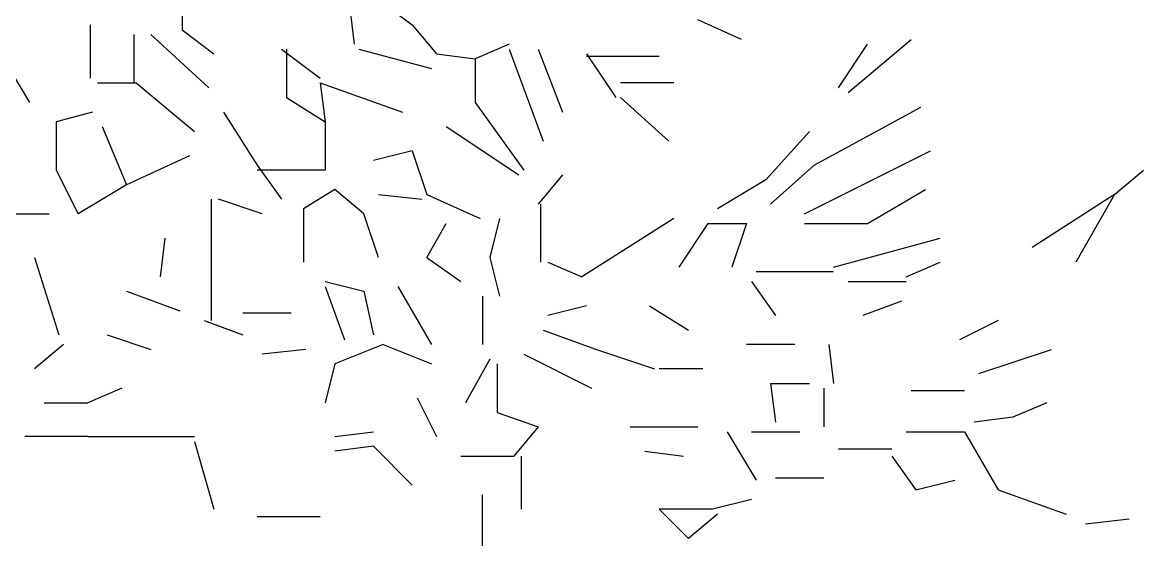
# Model space of a CAD drawing. Header units: metres. Extents: x -2.5 to 2, y 0 to 11.
# Drawn here: x 0.164 to 1.337, y 8.621 to 9.162 of the extents above; entities that cross this region are included whole.
import ezdxf

# ---------------------------------------------------------------- set-up
doc = ezdxf.new("R2010")
doc.units = ezdxf.units.M
doc.header["$LTSCALE"] = 0.2

msp = doc.modelspace()

# ---------------------------------------------------------------- linework, layer by layer
at = {"linetype": 'Continuous'}
for p, q in [((0.331, 9.22), (0.331, 9.1541)), ((0.331, 9.22), (0.331, 9.1541)), ((0.331, 9.22), (0.331, 9.1541)), ((0.331, 9.22), (0.331, 9.1541)), ((0.331, 9.22), (0.331, 9.1541)), ((0.331, 9.22), (0.331, 9.1541)), ((0.5311, 9.1896), (0.5716, 9.1592)), ((0.5311, 9.1896), (0.5716, 9.1592)), ((0.5058, 9.1795), (0.5109, 9.1389)), ((0.5058, 9.1795), (0.5109, 9.1389)), ((0.5058, 9.1795), (0.5109, 9.1389)), ((0.9161, 9.144), (0.8705, 9.1643)), ((0.9161, 9.144), (0.8705, 9.1643)), ((0.9161, 9.144), (0.8705, 9.1643)), ((0.2348, 9.1592), (0.2348, 9.1035)), ((0.2348, 9.1592), (0.2348, 9.1035)), ((0.2348, 9.1592), (0.2348, 9.1035)), ((0.2348, 9.1592), (0.2348, 9.1035)), ((0.2804, 9.1491), (0.2804, 9.0984)), ((0.2804, 9.1491), (0.2804, 9.0984)), ((0.2981, 9.1491), (0.3589, 9.0933)), ((0.331, 9.1541), (0.3639, 9.1288)), ((0.331, 9.1541), (0.3639, 9.1288)), ((0.331, 9.1541), (0.3639, 9.1288)), ((0.331, 9.1541), (0.3639, 9.1288)), ((0.331, 9.1541), (0.3639, 9.1288)), ((0.331, 9.1541), (0.3639, 9.1288)), ((0.5716, 9.1592), (0.597, 9.1288)), ((0.5716, 9.1592), (0.597, 9.1288)), ((0.673, 9.1389), (0.6375, 9.1237)), ((0.673, 9.1389), (0.6375, 9.1237)), ((0.673, 9.1389), (0.6375, 9.1237)), ((0.673, 9.1389), (0.6375, 9.1237)), ((1.0174, 9.0933), (1.0478, 9.1389)), ((1.0174, 9.0933), (1.0478, 9.1389)), ((1.0174, 9.0933), (1.0478, 9.1389)), ((1.0174, 9.0933), (1.0478, 9.1389)), ((1.0174, 9.0933), (1.0478, 9.1389)), ((1.0174, 9.0933), (1.0478, 9.1389)), ((1.0174, 9.0933), (1.0478, 9.1389)), ((1.0174, 9.0933), (1.0478, 9.1389)), ((1.0174, 9.0933), (1.0478, 9.1389)), ((1.0174, 9.0933), (1.0478, 9.1389)), ((1.0276, 9.0883), (1.0934, 9.144)), ((1.0276, 9.0883), (1.0934, 9.144)), ((1.0276, 9.0883), (1.0934, 9.144)), ((1.0276, 9.0883), (1.0934, 9.144)), ((1.0276, 9.0883), (1.0934, 9.144)), ((0.141, 9.1288), (0.1714, 9.0781)), ((0.141, 9.1288), (0.1714, 9.0781)), ((0.4349, 9.1339), (0.4754, 9.1035)), ((0.4399, 9.1339), (0.4399, 9.0832)), ((0.4399, 9.1339), (0.4399, 9.0832)), ((0.4399, 9.1339), (0.4399, 9.0832)), ((0.4399, 9.1339), (0.4399, 9.0832)), ((0.4399, 9.1339), (0.4399, 9.0832)), ((0.4399, 9.1339), (0.4399, 9.0832)), ((0.4399, 9.1339), (0.4399, 9.0832)), ((0.4399, 9.1339), (0.4399, 9.0832)), ((0.4399, 9.1339), (0.4399, 9.0832)), ((0.5159, 9.1339), (0.5919, 9.1136)), ((0.5159, 9.1339), (0.5919, 9.1136)), ((0.5159, 9.1339), (0.5919, 9.1136)), ((0.5159, 9.1339), (0.5919, 9.1136)), ((0.5159, 9.1339), (0.5919, 9.1136)), ((0.5159, 9.1339), (0.5919, 9.1136)), ((0.5159, 9.1339), (0.5919, 9.1136)), ((0.5159, 9.1339), (0.5919, 9.1136)), ((0.5159, 9.1339), (0.5919, 9.1136)), ((0.5159, 9.1339), (0.5919, 9.1136)), ((0.5159, 9.1339), (0.5919, 9.1136)), ((0.5159, 9.1339), (0.5919, 9.1136)), ((0.5159, 9.1339), (0.5919, 9.1136)), ((0.5159, 9.1339), (0.5919, 9.1136)), ((0.597, 9.1288), (0.6375, 9.1237)), ((0.597, 9.1288), (0.6375, 9.1237)), ((0.673, 9.1339), (0.7084, 9.0376)), ((0.673, 9.1339), (0.7084, 9.0376)), ((0.673, 9.1339), (0.7084, 9.0376)), ((0.7034, 9.1339), (0.7287, 9.068)), ((0.7034, 9.1339), (0.7287, 9.068)), ((0.7034, 9.1339), (0.7287, 9.068)), ((0.7034, 9.1339), (0.7287, 9.068)), ((0.754, 9.1288), (0.7844, 9.0832)), ((0.754, 9.1288), (0.7844, 9.0832)), ((0.754, 9.1263), (0.83, 9.1263)), ((0.6375, 9.1237), (0.6375, 9.0781)), ((0.6375, 9.1237), (0.6375, 9.0781)), ((0.2424, 9.0984), (0.2829, 9.0984)), ((0.2424, 9.0984), (0.2829, 9.0984)), ((0.2424, 9.0984), (0.2829, 9.0984)), ((0.2424, 9.0984), (0.2829, 9.0984)), ((0.2424, 9.0984), (0.2829, 9.0984)), ((0.2829, 9.0984), (0.3437, 9.0477)), ((0.4754, 9.0984), (0.5615, 9.068)), ((0.4754, 9.0984), (0.5615, 9.068)), ((0.4754, 9.0984), (0.4805, 9.0579)), ((0.8452, 9.0984), (0.7895, 9.0984)), ((0.8452, 9.0984), (0.7895, 9.0984)), ((0.8452, 9.0984), (0.7895, 9.0984)), ((0.8452, 9.0984), (0.7895, 9.0984)), ((0.8452, 9.0984), (0.7895, 9.0984)), ((0.8452, 9.0984), (0.7895, 9.0984)), ((0.8452, 9.0984), (0.7895, 9.0984)), ((0.8452, 9.0984), (0.7895, 9.0984)), ((0.4399, 9.0832), (0.4805, 9.0579)), ((0.4399, 9.0832), (0.4805, 9.0579)), ((0.4399, 9.0832), (0.4805, 9.0579)), ((0.4399, 9.0832), (0.4805, 9.0579)), ((0.4399, 9.0832), (0.4805, 9.0579)), ((0.4399, 9.0832), (0.4805, 9.0579)), ((0.4399, 9.0832), (0.4805, 9.0579)), ((0.4399, 9.0832), (0.4805, 9.0579)), ((0.4399, 9.0832), (0.4805, 9.0579)), ((0.6375, 9.0781), (0.6882, 9.0072)), ((0.6375, 9.0781), (0.6882, 9.0072)), ((0.7895, 9.0832), (0.8401, 9.0376)), ((0.7895, 9.0832), (0.8401, 9.0376)), ((0.2373, 9.068), (0.1993, 9.0579)), ((0.2373, 9.068), (0.1993, 9.0579)), ((0.3741, 9.068), (0.4095, 9.0123)), ((0.3741, 9.068), (0.4095, 9.0123)), ((0.9921, 9.0123), (1.1036, 9.0731)), ((0.9921, 9.0123), (1.1036, 9.0731)), ((0.9921, 9.0123), (1.1036, 9.0731)), ((0.9921, 9.0123), (1.1036, 9.0731)), ((0.9921, 9.0123), (1.1036, 9.0731)), ((0.9921, 9.0123), (1.1036, 9.0731)), ((0.9921, 9.0123), (1.1036, 9.0731)), ((0.9921, 9.0123), (1.1036, 9.0731)), ((0.9921, 9.0123), (1.1036, 9.0731)), ((0.1993, 9.0579), (0.1993, 9.0072)), ((0.1993, 9.0579), (0.1993, 9.0072)), ((0.4805, 9.0579), (0.4805, 9.0072)), ((0.2474, 9.0528), (0.2728, 8.992)), ((0.2474, 9.0528), (0.2728, 8.992)), ((0.2474, 9.0528), (0.2728, 8.992)), ((0.2474, 9.0528), (0.2728, 8.992)), ((0.6071, 9.0528), (0.6831, 9.0022)), ((0.6071, 9.0528), (0.6831, 9.0022)), ((0.6071, 9.0528), (0.6831, 9.0022)), ((0.6071, 9.0528), (0.6831, 9.0022)), ((0.6071, 9.0528), (0.6831, 9.0022)), ((0.6071, 9.0528), (0.6831, 9.0022)), ((0.9871, 9.0477), (0.9415, 8.9971)), ((0.9871, 9.0477), (0.9415, 8.9971)), ((0.3386, 9.0224), (0.2728, 8.992)), ((0.5716, 9.0275), (0.5311, 9.0174)), ((0.5716, 9.0275), (0.5311, 9.0174)), ((0.5716, 9.0275), (0.5868, 8.9819)), ((0.5716, 9.0275), (0.5868, 8.9819)), ((0.5716, 9.0275), (0.5868, 8.9819)), ((0.982, 8.9616), (1.1137, 9.0275)), ((0.982, 8.9616), (1.1137, 9.0275)), ((0.982, 8.9616), (1.1137, 9.0275)), ((0.982, 8.9616), (1.1137, 9.0275)), ((0.982, 8.9616), (1.1137, 9.0275)), ((0.982, 8.9616), (1.1137, 9.0275)), ((0.982, 8.9616), (1.1137, 9.0275)), ((0.1993, 9.0072), (0.2221, 8.9616)), ((0.1993, 9.0072), (0.2221, 8.9616)), ((0.4095, 9.0123), (0.4349, 8.9768)), ((0.4805, 9.0072), (0.4095, 9.0072)), ((0.9921, 9.0123), (0.9465, 8.9718)), ((0.9921, 9.0123), (0.9465, 8.9718)), ((1.3062, 8.9819), (1.3366, 9.0072)), ((0.7287, 9.0022), (0.7034, 8.9718)), ((0.7287, 9.0022), (0.7034, 8.9718)), ((0.9415, 8.9971), (0.8908, 8.9667)), ((0.9415, 8.9971), (0.8908, 8.9667)), ((0.2728, 8.992), (0.2221, 8.9616)), ((0.2728, 8.992), (0.2221, 8.9616)), ((0.2728, 8.992), (0.2221, 8.9616)), ((0.2728, 8.992), (0.2221, 8.9616)), ((0.2728, 8.992), (0.2221, 8.9616)), ((0.2728, 8.992), (0.2221, 8.9616)), ((0.2728, 8.992), (0.2221, 8.9616)), ((0.4906, 8.987), (0.4577, 8.9667)), ((0.4906, 8.987), (0.4577, 8.9667)), ((0.521, 8.9616), (0.4906, 8.987)), ((0.521, 8.9616), (0.4906, 8.987)), ((1.0478, 8.9515), (1.1086, 8.987)), ((1.0478, 8.9515), (1.1086, 8.987)), ((0.3614, 8.9768), (0.3614, 8.8502)), ((0.3614, 8.9768), (0.3614, 8.8502)), ((0.3614, 8.9768), (0.3614, 8.8502)), ((0.4146, 8.9616), (0.369, 8.9768)), ((0.5362, 8.9819), (0.5818, 8.9768)), ((0.5362, 8.9819), (0.5818, 8.9768)), ((0.5868, 8.9819), (0.6426, 8.9566)), ((0.5868, 8.9819), (0.6426, 8.9566)), ((0.5868, 8.9819), (0.6426, 8.9566)), ((0.7059, 8.9718), (0.7059, 8.911)), ((1.3062, 8.9819), (1.2201, 8.9262)), ((1.3062, 8.9819), (1.2657, 8.911)), ((1.3062, 8.9819), (1.2657, 8.911)), ((1.3062, 8.9819), (1.2657, 8.911)), ((1.3062, 8.9819), (1.2657, 8.911)), ((1.3062, 8.9819), (1.2657, 8.911)), ((1.3062, 8.9819), (1.2657, 8.911)), ((0.141, 8.9616), (0.1917, 8.9616)), ((0.141, 8.9616), (0.1917, 8.9616)), ((0.4577, 8.9667), (0.4577, 8.911)), ((0.4577, 8.9667), (0.4577, 8.911)), ((0.5362, 8.916), (0.521, 8.9616)), ((0.5362, 8.916), (0.521, 8.9616)), ((0.5868, 8.916), (0.6071, 8.9515)), ((0.5868, 8.916), (0.6071, 8.9515)), ((0.5868, 8.916), (0.6071, 8.9515)), ((0.5868, 8.916), (0.6071, 8.9515)), ((0.5868, 8.916), (0.6071, 8.9515)), ((0.5868, 8.916), (0.6071, 8.9515)), ((0.5868, 8.916), (0.6071, 8.9515)), ((0.6628, 8.9566), (0.6527, 8.916)), ((0.6628, 8.9566), (0.6527, 8.916)), ((0.6628, 8.9566), (0.6527, 8.916)), ((0.8452, 8.9566), (0.7489, 8.8958)), ((0.8807, 8.9515), (0.8503, 8.9059)), ((0.8807, 8.9515), (0.9212, 8.9515)), ((0.9212, 8.9515), (0.906, 8.9059)), ((0.9212, 8.9515), (0.906, 8.9059)), ((0.9212, 8.9515), (0.906, 8.9059)), ((0.9212, 8.9515), (0.906, 8.9059)), ((0.9212, 8.9515), (0.906, 8.9059)), ((0.9212, 8.9515), (0.906, 8.9059)), ((0.9212, 8.9515), (0.906, 8.9059)), ((0.9212, 8.9515), (0.906, 8.9059)), ((0.9212, 8.9515), (0.906, 8.9059)), ((0.9212, 8.9515), (0.906, 8.9059)), ((0.9212, 8.9515), (0.906, 8.9059)), ((0.9212, 8.9515), (0.906, 8.9059)), ((0.9212, 8.9515), (0.906, 8.9059)), ((0.982, 8.9515), (1.0478, 8.9515)), ((0.982, 8.9515), (1.0478, 8.9515)), ((0.3082, 8.8958), (0.3133, 8.9363)), ((0.3082, 8.8958), (0.3133, 8.9363)), ((0.3082, 8.8958), (0.3133, 8.9363)), ((1.0124, 8.9059), (1.1238, 8.9363)), ((1.0124, 8.9059), (1.1238, 8.9363)), ((1.0124, 8.9059), (1.1238, 8.9363)), ((0.1765, 8.916), (0.2018, 8.835)), ((0.5868, 8.916), (0.6223, 8.8907)), ((0.6527, 8.916), (0.6628, 8.8755)), ((0.7135, 8.911), (0.7489, 8.8958)), ((1.0884, 8.8958), (1.1238, 8.911)), ((1.0884, 8.8958), (1.1238, 8.911)), ((1.0884, 8.8958), (1.1238, 8.911)), ((1.0884, 8.8958), (1.1238, 8.911)), ((1.0884, 8.8958), (1.1238, 8.911)), ((0.4805, 8.8907), (0.521, 8.8806)), ((0.9263, 8.8907), (0.9516, 8.8552)), ((0.9263, 8.8907), (0.9516, 8.8552)), ((0.9263, 8.8907), (0.9516, 8.8552)), ((0.9263, 8.8907), (0.9516, 8.8552)), ((0.9263, 8.8907), (0.9516, 8.8552)), ((0.9263, 8.8907), (0.9516, 8.8552)), ((0.9263, 8.8907), (0.9516, 8.8552)), ((0.9263, 8.8907), (0.9516, 8.8552)), ((1.0124, 8.9008), (0.9313, 8.9008)), ((1.0124, 8.9008), (0.9313, 8.9008)), ((1.0124, 8.9008), (0.9313, 8.9008)), ((1.0124, 8.9008), (0.9313, 8.9008)), ((1.0276, 8.8907), (1.0884, 8.8907)), ((1.0276, 8.8907), (1.0884, 8.8907)), ((1.0276, 8.8907), (1.0884, 8.8907)), ((1.0276, 8.8907), (1.0884, 8.8907)), ((1.0276, 8.8907), (1.0884, 8.8907)), ((1.0276, 8.8907), (1.0884, 8.8907)), ((0.2728, 8.8806), (0.3285, 8.8603)), ((0.4805, 8.8856), (0.5007, 8.8299)), ((0.4805, 8.8856), (0.5007, 8.8299)), ((0.521, 8.8806), (0.5311, 8.835)), ((0.521, 8.8806), (0.5311, 8.835)), ((0.521, 8.8806), (0.5311, 8.835)), ((0.521, 8.8806), (0.5311, 8.835)), ((0.521, 8.8806), (0.5311, 8.835)), ((0.521, 8.8806), (0.5311, 8.835)), ((0.521, 8.8806), (0.5311, 8.835)), ((0.5565, 8.8856), (0.5919, 8.8248)), ((0.5565, 8.8856), (0.5919, 8.8248)), ((0.6451, 8.8755), (0.6451, 8.8248)), ((0.6451, 8.8755), (0.6451, 8.8248)), ((1.0833, 8.8704), (1.0428, 8.8552)), ((1.0833, 8.8704), (1.0428, 8.8552)), ((1.0833, 8.8704), (1.0428, 8.8552)), ((0.445, 8.8578), (0.3943, 8.8578)), ((0.445, 8.8578), (0.3943, 8.8578)), ((0.754, 8.8654), (0.7135, 8.8552)), ((0.754, 8.8654), (0.7135, 8.8552)), ((0.8199, 8.8654), (0.8604, 8.84)), ((0.3538, 8.8502), (0.3943, 8.835)), ((0.3538, 8.8502), (0.3943, 8.835)), ((0.3538, 8.8502), (0.3943, 8.835)), ((0.3538, 8.8502), (0.3943, 8.835)), ((0.3538, 8.8502), (0.3943, 8.835)), ((0.3538, 8.8502), (0.3943, 8.835)), ((0.3538, 8.8502), (0.3943, 8.835)), ((1.1846, 8.8502), (1.1441, 8.8299)), ((1.1846, 8.8502), (1.1441, 8.8299)), ((1.1846, 8.8502), (1.1441, 8.8299)), ((1.1846, 8.8502), (1.1441, 8.8299)), ((1.1846, 8.8502), (1.1441, 8.8299)), ((1.1846, 8.8502), (1.1441, 8.8299)), ((1.1846, 8.8502), (1.1441, 8.8299)), ((1.1846, 8.8502), (1.1441, 8.8299)), ((0.2525, 8.835), (0.2981, 8.8198)), ((0.7084, 8.84), (0.7642, 8.8198)), ((0.2069, 8.8248), (0.1765, 8.7995)), ((0.4602, 8.8198), (0.4146, 8.8147)), ((0.4602, 8.8198), (0.4146, 8.8147)), ((0.5413, 8.8248), (0.4906, 8.8046)), ((0.5413, 8.8248), (0.4906, 8.8046)), ((0.5413, 8.8248), (0.4906, 8.8046)), ((0.5413, 8.8248), (0.4906, 8.8046)), ((0.5413, 8.8248), (0.4906, 8.8046)), ((0.5413, 8.8248), (0.4906, 8.8046)), ((0.5413, 8.8248), (0.4906, 8.8046)), ((0.5413, 8.8248), (0.4906, 8.8046)), ((0.5413, 8.8248), (0.4906, 8.8046)), ((0.5413, 8.8248), (0.4906, 8.8046)), ((0.5413, 8.8248), (0.4906, 8.8046)), ((0.5413, 8.8248), (0.4906, 8.8046)), ((0.5413, 8.8248), (0.5919, 8.8046)), ((0.5413, 8.8248), (0.5919, 8.8046)), ((0.5413, 8.8248), (0.5919, 8.8046)), ((0.5413, 8.8248), (0.5919, 8.8046)), ((0.5413, 8.8248), (0.5919, 8.8046)), ((0.5413, 8.8248), (0.5919, 8.8046)), ((0.5413, 8.8248), (0.5919, 8.8046)), ((0.5413, 8.8248), (0.5919, 8.8046)), ((0.5413, 8.8248), (0.5919, 8.8046)), ((0.7642, 8.8198), (0.8249, 8.7995)), ((0.7642, 8.8198), (0.8249, 8.7995)), ((0.7642, 8.8198), (0.8249, 8.7995)), ((0.7642, 8.8198), (0.8249, 8.7995)), ((0.7642, 8.8198), (0.8249, 8.7995)), ((0.9718, 8.8248), (0.9212, 8.8248)), ((1.0073, 8.8248), (1.0124, 8.7843)), ((1.1644, 8.7945), (1.2403, 8.8198)), ((1.1644, 8.7945), (1.2403, 8.8198)), ((1.1644, 8.7945), (1.2403, 8.8198)), ((1.1644, 8.7945), (1.2403, 8.8198)), ((1.1644, 8.7945), (1.2403, 8.8198)), ((0.6527, 8.8097), (0.6274, 8.7641)), ((0.6527, 8.8097), (0.6274, 8.7641)), ((0.6527, 8.8097), (0.6274, 8.7641)), ((0.6527, 8.8097), (0.6274, 8.7641)), ((0.6527, 8.8097), (0.6274, 8.7641)), ((0.6527, 8.8097), (0.6274, 8.7641)), ((0.6527, 8.8097), (0.6274, 8.7641)), ((0.6527, 8.8097), (0.6274, 8.7641)), ((0.6527, 8.8097), (0.6274, 8.7641)), ((0.6882, 8.8147), (0.7591, 8.7793)), ((0.6882, 8.8147), (0.7591, 8.7793)), ((0.4906, 8.8046), (0.4805, 8.7641)), ((0.4906, 8.8046), (0.4805, 8.7641)), ((0.4906, 8.8046), (0.4805, 8.7641)), ((0.4906, 8.8046), (0.4805, 8.7641)), ((0.4906, 8.8046), (0.4805, 8.7641)), ((0.6603, 8.8046), (0.6603, 8.7539)), ((0.8756, 8.7995), (0.83, 8.7995)), ((0.9465, 8.7843), (0.9871, 8.7843)), ((0.9465, 8.7843), (0.9871, 8.7843)), ((0.9465, 8.7843), (0.9516, 8.7438)), ((0.9465, 8.7843), (0.9516, 8.7438)), ((0.2677, 8.7793), (0.2322, 8.7641)), ((0.2677, 8.7793), (0.2322, 8.7641)), ((1.0023, 8.7793), (1.0023, 8.7387)), ((1.0934, 8.7767), (1.1492, 8.7767)), ((1.0934, 8.7767), (1.1492, 8.7767)), ((1.0934, 8.7767), (1.1492, 8.7767)), ((1.0934, 8.7767), (1.1492, 8.7767)), ((1.0934, 8.7767), (1.1492, 8.7767)), ((1.0934, 8.7767), (1.1492, 8.7767)), ((1.0934, 8.7767), (1.1492, 8.7767)), ((1.0934, 8.7767), (1.1492, 8.7767)), ((1.0934, 8.7767), (1.1492, 8.7767)), ((0.1866, 8.7641), (0.2322, 8.7641)), ((0.1866, 8.7641), (0.2322, 8.7641)), ((0.5767, 8.7691), (0.597, 8.7286)), ((0.5767, 8.7691), (0.597, 8.7286)), ((0.5767, 8.7691), (0.597, 8.7286)), ((1.2353, 8.7641), (1.1998, 8.7489)), ((1.2353, 8.7641), (1.1998, 8.7489)), ((1.2353, 8.7641), (1.1998, 8.7489)), ((1.2353, 8.7641), (1.1998, 8.7489)), ((0.6603, 8.7539), (0.7034, 8.7387)), ((1.1998, 8.7489), (1.1593, 8.7438)), ((1.1998, 8.7489), (1.1593, 8.7438)), ((0.7034, 8.7387), (0.678, 8.7083)), ((0.7996, 8.7387), (0.8705, 8.7387)), ((0.2322, 8.7286), (0.1664, 8.7286)), ((0.2322, 8.7286), (0.3437, 8.7286)), ((0.4906, 8.7286), (0.5311, 8.7337)), ((0.4906, 8.7286), (0.5311, 8.7337)), ((0.9009, 8.7337), (0.9313, 8.683)), ((0.9009, 8.7337), (0.9313, 8.683)), ((0.9263, 8.7337), (0.9769, 8.7337)), ((1.0884, 8.7337), (1.1492, 8.7337)), ((1.1492, 8.7337), (1.1846, 8.6729)), ((0.3437, 8.7235), (0.3639, 8.6526)), ((0.3437, 8.7235), (0.3639, 8.6526)), ((0.3437, 8.7235), (0.3639, 8.6526)), ((0.3437, 8.7235), (0.3639, 8.6526)), ((0.5311, 8.7185), (0.4906, 8.7134)), ((0.5311, 8.7185), (0.4906, 8.7134)), ((0.5311, 8.7185), (0.5716, 8.6779)), ((1.0174, 8.7159), (1.0732, 8.7159)), ((0.6223, 8.7083), (0.678, 8.7083)), ((0.6223, 8.7083), (0.678, 8.7083)), ((0.6223, 8.7083), (0.678, 8.7083)), ((0.6223, 8.7083), (0.678, 8.7083)), ((0.6856, 8.7083), (0.6856, 8.6526)), ((0.8148, 8.7134), (0.8553, 8.7083)), ((0.8148, 8.7134), (0.8553, 8.7083)), ((0.8148, 8.7134), (0.8553, 8.7083)), ((1.0732, 8.7083), (1.0985, 8.6729)), ((1.0732, 8.7083), (1.0985, 8.6729)), ((1.0732, 8.7083), (1.0985, 8.6729)), ((0.9516, 8.6855), (1.0023, 8.6855)), ((0.9516, 8.6855), (1.0023, 8.6855)), ((0.9516, 8.6855), (1.0023, 8.6855)), ((0.9516, 8.6855), (1.0023, 8.6855)), ((1.0985, 8.6729), (1.139, 8.683)), ((1.0985, 8.6729), (1.139, 8.683)), ((1.0985, 8.6729), (1.139, 8.683)), ((0.6451, 8.607), (0.6451, 8.6678)), ((0.6451, 8.607), (0.6451, 8.6678)), ((1.1846, 8.6729), (1.2555, 8.6475)), ((0.9263, 8.6627), (0.8857, 8.6526)), ((0.9263, 8.6627), (0.8857, 8.6526)), ((0.9263, 8.6627), (0.8857, 8.6526)), ((0.4095, 8.645), (0.4754, 8.645)), ((0.4095, 8.645), (0.4754, 8.645)), ((0.8857, 8.6526), (0.83, 8.6526)), ((0.83, 8.6526), (0.8604, 8.6222)), ((0.8857, 8.6526), (0.83, 8.6526)), ((0.83, 8.6526), (0.8604, 8.6222)), ((0.8857, 8.6526), (0.83, 8.6526)), ((0.83, 8.6526), (0.8604, 8.6222)), ((0.8857, 8.6526), (0.83, 8.6526)), ((0.83, 8.6526), (0.8604, 8.6222)), ((0.8857, 8.6526), (0.83, 8.6526)), ((0.83, 8.6526), (0.8604, 8.6222)), ((0.8857, 8.6526), (0.83, 8.6526)), ((0.83, 8.6526), (0.8604, 8.6222)), ((0.8857, 8.6526), (0.83, 8.6526)), ((0.83, 8.6526), (0.8604, 8.6222)), ((0.8857, 8.6526), (0.83, 8.6526)), ((0.83, 8.6526), (0.8604, 8.6222)), ((0.8857, 8.6526), (0.83, 8.6526)), ((0.83, 8.6526), (0.8604, 8.6222)), ((0.8908, 8.6475), (0.8604, 8.6222)), ((0.8908, 8.6475), (0.8604, 8.6222)), ((1.2758, 8.6374), (1.3214, 8.6425)), ((1.2758, 8.6374), (1.3214, 8.6425))]:
    msp.add_line(p, q, dxfattribs=at)

doc.saveas('drawing.dxf')
